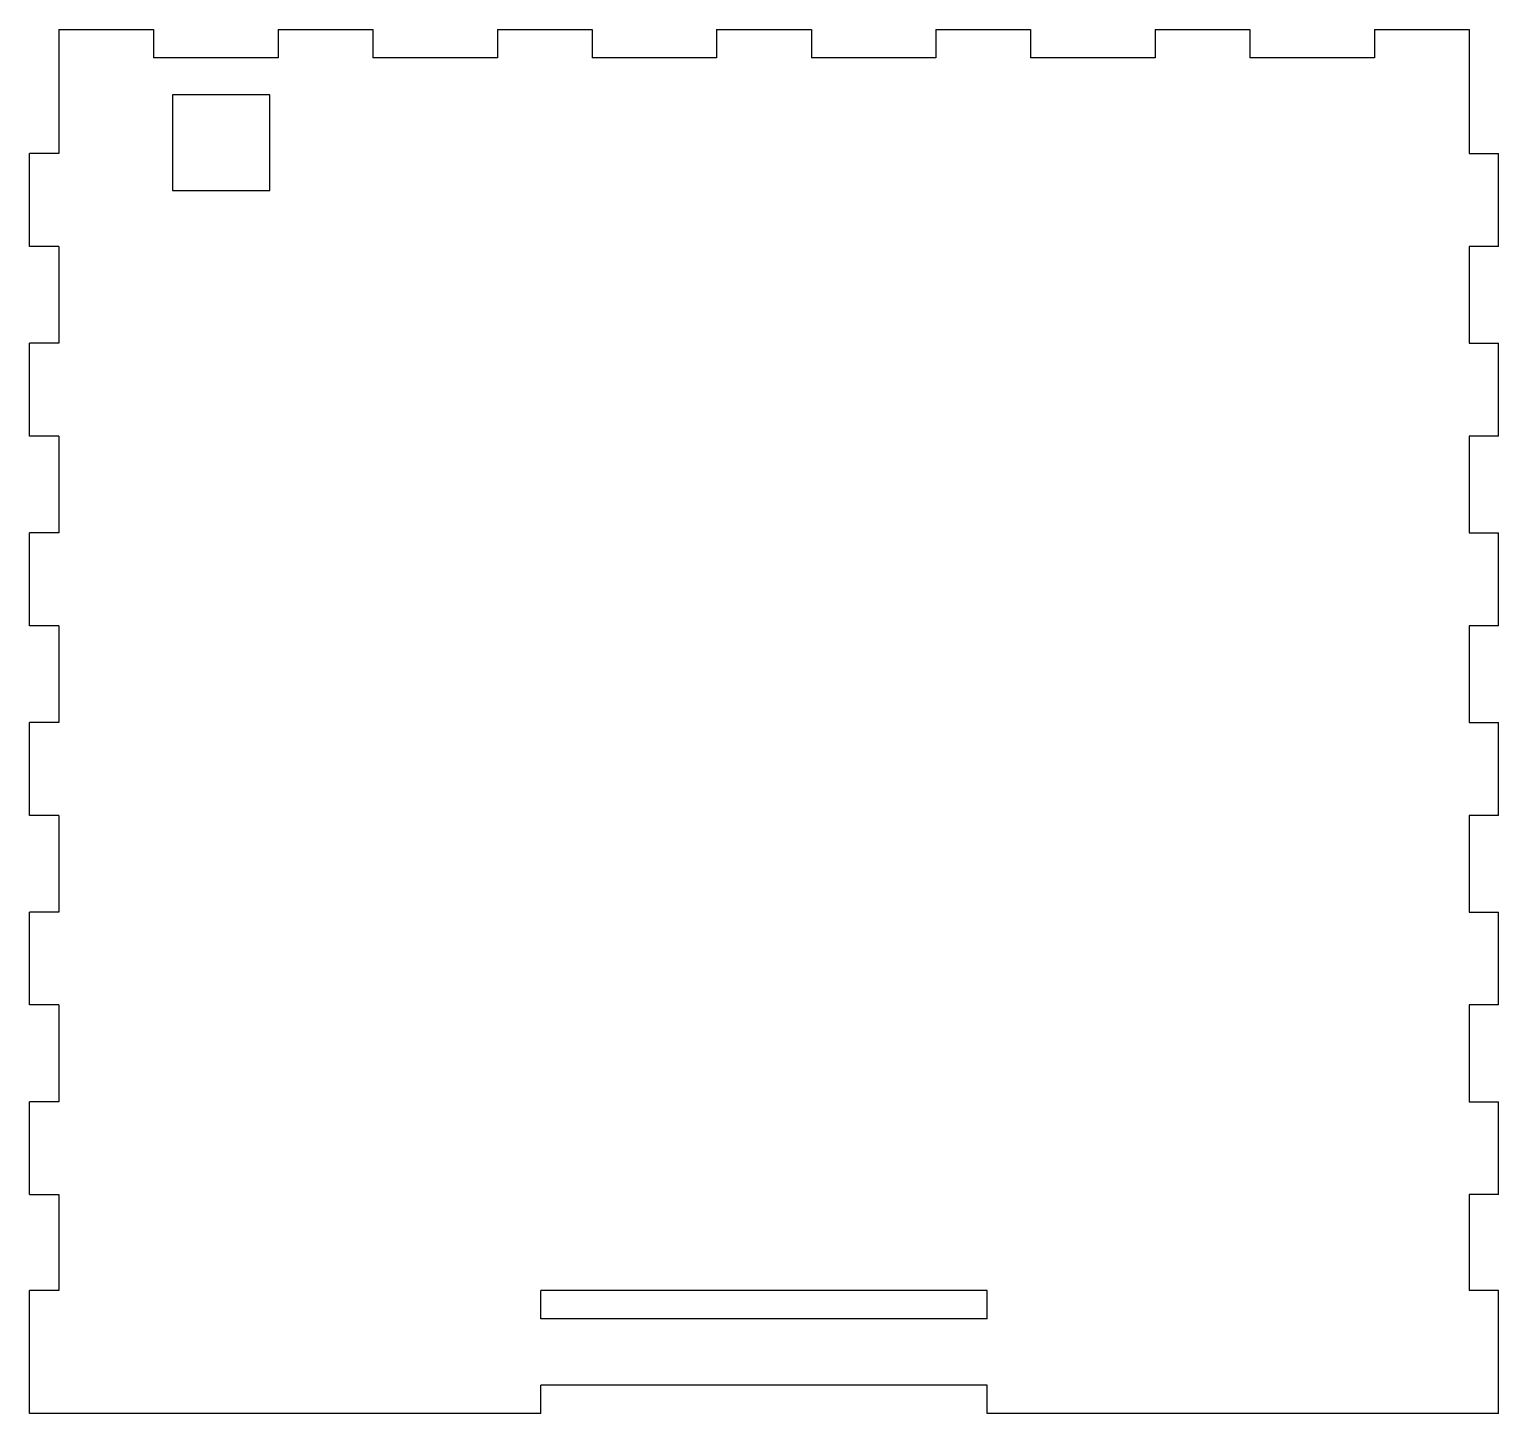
# Model space of a CAD drawing. Header units: millimetres. Extents: x -78 to 78, y -143 to 3.
import ezdxf

# ---------------------------------------------------------------- set-up
doc = ezdxf.new("R2010")
doc.units = ezdxf.units.MM

msp = doc.modelspace()

# ---------------------------------------------------------------- linework, layer by layer
at = {"color": 7, "linetype": 'Continuous', "lineweight": 25}
for p, q in [((-74.4, 3), (-64.4, 3)), ((-74.4, 3), (-74.4, -10.1)), ((-64.4, 3), (-64.4, 0)), ((-51.27, 3), (-41.27, 3)), ((-51.27, 3), (-51.27, 0)), ((-41.27, 3), (-41.27, 0)), ((-28.13, 3), (-18.13, 3)), ((-28.13, 3), (-28.13, 0)), ((-18.13, 3), (-18.13, 0)), ((-5, 3), (5, 3)), ((-5, 3), (-5, 0)), ((5, 3), (5, 0)), ((18.13, 3), (28.13, 3)), ((18.13, 3), (18.13, 0)), ((28.13, 3), (28.13, 0)), ((41.27, 3), (51.27, 3)), ((41.27, 3), (41.27, 0)), ((51.27, 3), (51.27, 0)), ((64.4, 3), (74.4, 3)), ((64.4, 3), (64.4, 0)), ((74.4, 3), (74.4, -10.1)), ((-51.27, 0), (-64.4, 0)), ((-28.13, 0), (-41.27, 0)), ((-5, 0), (-18.13, 0)), ((18.13, 0), (5, 0)), ((41.27, 0), (28.13, 0)), ((64.4, 0), (51.27, 0)), ((-62.41, -3.91), (-62.41, -14)), ((-52.15, -3.91), (-62.41, -3.91)), ((-52.15, -14), (-52.15, -3.91)), ((-74.4, -10.1), (-77.5, -10.1)), ((-77.5, -19.9), (-77.5, -10.1)), ((74.4, -10.1), (77.5, -10.1)), ((77.5, -19.9), (77.5, -10.1)), ((-62.41, -14), (-52.15, -14)), ((-74.4, -19.9), (-77.5, -19.9)), ((-74.4, -19.9), (-74.4, -30.1)), ((74.4, -19.9), (74.4, -30.1)), ((77.5, -19.9), (74.4, -19.9)), ((-74.4, -30.1), (-77.5, -30.1)), ((-77.5, -39.9), (-77.5, -30.1)), ((74.4, -30.1), (77.5, -30.1)), ((77.5, -39.9), (77.5, -30.1)), ((-74.4, -39.9), (-77.5, -39.9)), ((-74.4, -39.9), (-74.4, -50.1)), ((74.4, -39.9), (74.4, -50.1)), ((77.5, -39.9), (74.4, -39.9)), ((-74.4, -50.1), (-77.5, -50.1)), ((-77.5, -59.9), (-77.5, -50.1)), ((74.4, -50.1), (77.5, -50.1)), ((77.5, -59.9), (77.5, -50.1)), ((-74.4, -59.9), (-77.5, -59.9)), ((-74.4, -59.9), (-74.4, -70.1)), ((74.4, -59.9), (74.4, -70.1)), ((77.5, -59.9), (74.4, -59.9)), ((-74.4, -70.1), (-77.5, -70.1)), ((-77.5, -79.9), (-77.5, -70.1)), ((74.4, -70.1), (77.5, -70.1)), ((77.5, -79.9), (77.5, -70.1)), ((-74.4, -79.9), (-77.5, -79.9)), ((-74.4, -79.9), (-74.4, -90.1)), ((74.4, -79.9), (74.4, -90.1)), ((77.5, -79.9), (74.4, -79.9)), ((-74.4, -90.1), (-77.5, -90.1)), ((-77.5, -99.9), (-77.5, -90.1)), ((74.4, -90.1), (77.5, -90.1)), ((77.5, -99.9), (77.5, -90.1)), ((-74.4, -99.9), (-77.5, -99.9)), ((-74.4, -99.9), (-74.4, -110.1)), ((74.4, -99.9), (74.4, -110.1)), ((77.5, -99.9), (74.4, -99.9)), ((-74.4, -110.1), (-77.5, -110.1)), ((-77.5, -119.9), (-77.5, -110.1)), ((74.4, -110.1), (77.5, -110.1)), ((77.5, -119.9), (77.5, -110.1)), ((-77.5, -119.9), (-74.4, -119.9)), ((-74.4, -119.9), (-74.4, -130)), ((74.4, -119.9), (74.4, -130)), ((77.5, -119.9), (74.4, -119.9)), ((-77.5, -143), (-77.5, -130)), ((-74.4, -130), (-77.5, -130)), ((-23.55, -133), (-23.55, -130)), ((23.55, -130), (-23.55, -130)), ((23.55, -133), (23.55, -130)), ((77.5, -130), (74.4, -130)), ((77.5, -143), (77.5, -130)), ((23.55, -133), (-23.55, -133)), ((-23.55, -143), (-23.55, -140)), ((23.55, -140), (-23.55, -140)), ((23.55, -143), (23.55, -140)), ((-23.55, -143), (-77.5, -143)), ((77.5, -143), (23.55, -143))]:
    msp.add_line(p, q, dxfattribs=at)

doc.saveas('drawing.dxf')
